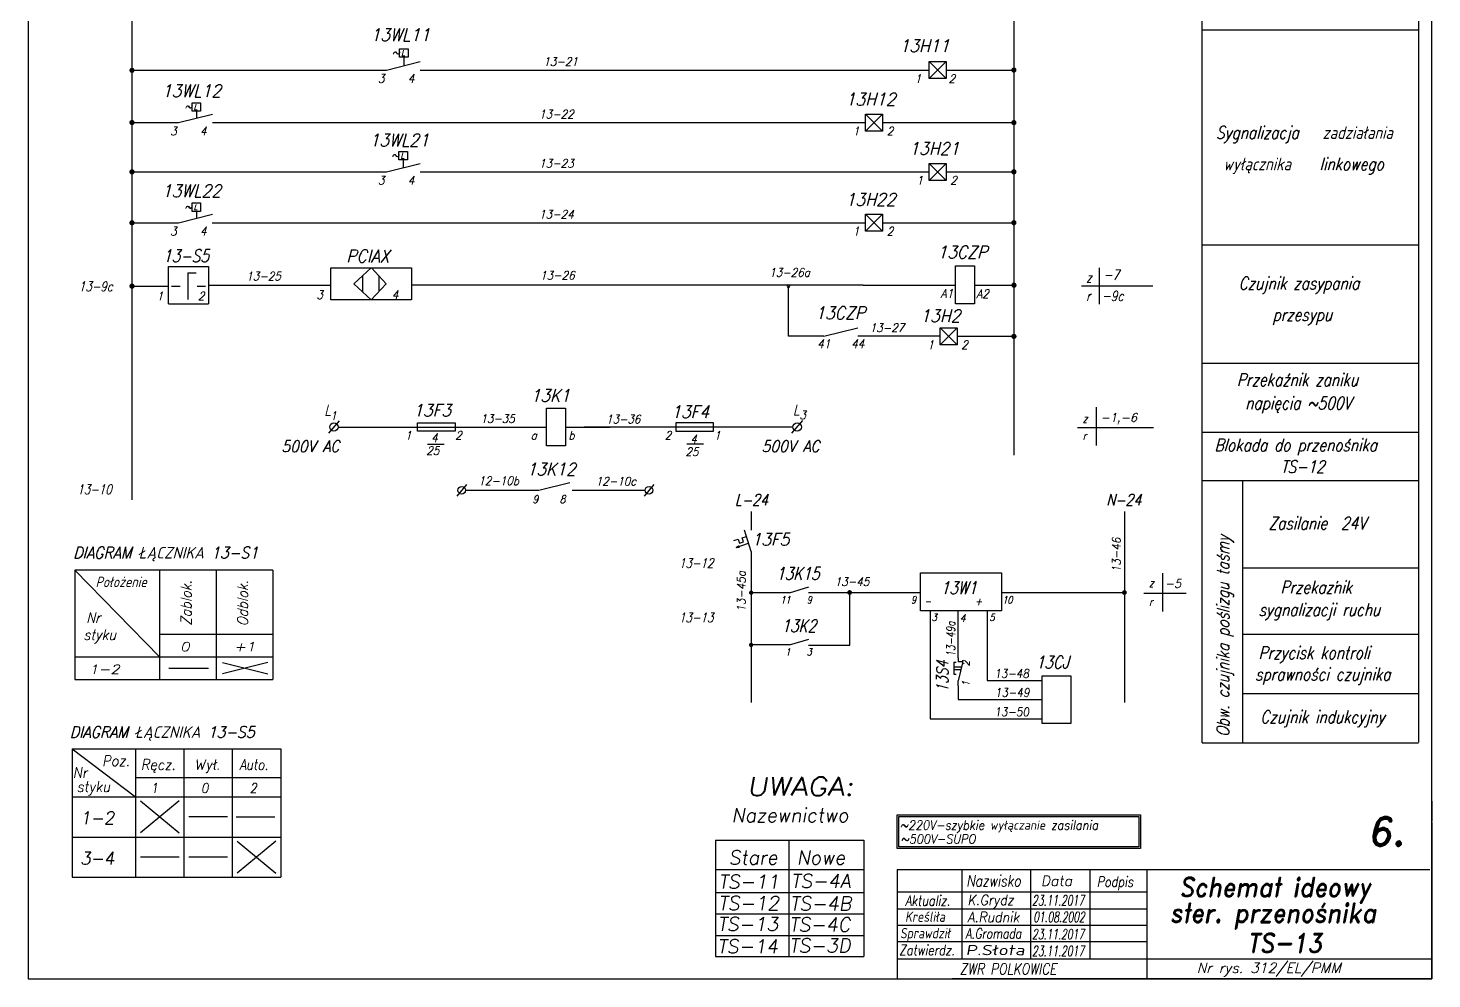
# Model space of a CAD drawing. Extents: x 0 to 1980, y 0 to 420.
# Drawn here: x 0 to 295, y 0 to 199.8 of the extents above; entities that cross this region are included whole.
import ezdxf
from ezdxf.enums import TextEntityAlignment as Align

# ---------------------------------------------------------------- set-up
doc = ezdxf.new("R2010")
doc.units = 0
doc.header["$MEASUREMENT"] = 0
doc.layers.get('0').update_dxf_attribs({"linetype": 'CONTINUOUS'})
doc.layers.add('LINIE', color=4, linetype='CONTINUOUS')
doc.layers.add('STYKI', color=4, linetype='CONTINUOUS')
doc.styles.add('ROMAND', font='romand', dxfattribs={"width": 0.9, "oblique": 15, "height": 3.5})
doc.styles.add('ROMANS', font='romans', dxfattribs={"width": 0.9, "oblique": 15, "height": 1.5})

msp = doc.modelspace()

# ---------------------------------------------------------------- linework, layer by layer
at = {"color": 7}
for p, q in [((21.83, 221.11), (21.83, 182.68)), ((246.7, 164.45), (246.7, 215.15)), ((292.21, 215.15), (292.21, 164.45)), ((207.16, 205.23), (207.16, 182.97)), ((246.7, 199.41), (292.21, 199.41)), ((78.97, 193.64), (78.97, 191.86)), ((192.9, 192.72), (189.34, 189.15)), ((189.34, 192.72), (192.9, 189.15)), ((21.83, 190.94), (75.29, 190.94)), ((82.42, 190.94), (189.34, 190.94)), ((192.9, 190.94), (207.16, 190.94)), ((192.9, 190.94), (195.58, 190.94)), ((35.36, 182.28), (35.36, 180.84)), ((175.97, 181.69), (179.54, 178.12)), ((179.54, 181.69), (175.97, 178.12)), ((21.83, 179.9), (31.63, 179.9)), ((38.76, 179.9), (175.08, 179.9)), ((168.85, 179.9), (172.41, 179.9)), ((172.41, 179.9), (175.97, 179.9)), ((179.54, 179.9), (189.34, 179.9)), ((189.34, 179.9), (207.16, 179.9)), ((78.83, 172.06), (78.83, 170.44)), ((192.9, 171.33), (189.34, 167.77)), ((189.34, 171.33), (192.9, 167.77)), ((21.83, 169.55), (75.29, 169.55)), ((82.42, 169.55), (189.34, 169.55)), ((192.9, 169.55), (207.16, 169.55)), ((192.9, 169.55), (195.58, 169.55)), ((246.7, 49.61), (246.7, 164.45)), ((292.21, 164.45), (292.21, 49.73)), ((35.36, 161.24), (35.36, 159.79)), ((179.54, 160.64), (175.97, 157.08)), ((175.97, 160.64), (179.54, 157.08)), ((21.83, 158.86), (31.63, 158.86)), ((38.71, 158.86), (175.08, 158.86)), ((168.85, 158.86), (172.41, 158.86)), ((172.41, 158.86), (175.97, 158.86)), ((179.54, 158.86), (189.34, 158.86)), ((189.34, 158.86), (189.34, 158.86)), ((189.34, 158.86), (207.16, 158.86)), ((246.7, 154.24), (292.21, 154.24)), ((21.83, 151.3), (21.83, 100.62)), ((207.16, 151.3), (207.16, 110.03)), ((29.51, 141.83), (29.51, 149.69)), ((29.51, 149.69), (37.88, 149.69)), ((33.56, 148.34), (33.56, 142.75)), ((33.56, 148.34), (35.34, 148.34)), ((37.88, 149.69), (37.88, 141.83)), ((194.88, 141.8), (194.88, 149.82)), ((194.88, 149.82), (198.89, 149.82)), ((198.89, 149.82), (198.89, 141.8)), ((225.08, 149.38), (225.08, 141.74)), ((21.89, 145.55), (29.51, 145.55)), ((30.17, 145.54), (31.95, 145.54)), ((35.51, 145.54), (37.29, 145.54)), ((37.86, 145.73), (63.63, 145.73)), ((175.48, 145.73), (179.05, 145.73)), ((179.05, 145.73), (194.88, 145.73)), ((221.37, 145.6), (236.33, 145.6)), ((29.51, 141.83), (37.88, 141.83)), ((198.89, 141.8), (194.88, 141.8)), ((195.21, 136.78), (191.65, 133.22)), ((191.65, 136.78), (195.21, 133.22)), ((191.65, 133.22), (191.65, 136.78)), ((191.65, 136.78), (195.21, 136.78)), ((195.21, 136.78), (195.21, 133.22)), ((195.21, 133.22), (191.65, 133.22)), ((246.7, 129.36), (292.21, 129.36)), ((224.43, 120.1), (224.43, 112.06)), ((65.38, 117.25), (63.12, 114.62)), ((65.14, 115.95), (108.97, 115.95)), ((112.93, 115.95), (122.34, 115.95)), ((160.73, 115.95), (116.89, 115.95)), ((162.71, 117.3), (160.45, 114.67)), ((220.53, 115.88), (236.48, 115.88)), ((83.94, 112.32), (87.46, 112.32)), ((141.93, 112.32), (138.41, 112.32)), ((246.7, 114.84), (292.21, 114.84)), ((92.16, 103.85), (90.1, 101.45)), ((131.49, 103.85), (129.44, 101.45)), ((246.7, 104.7), (292.21, 104.7)), ((255.23, 104.74), (255.23, 49.63)), ((91.94, 102.66), (107.33, 102.66)), ((114.33, 102.66), (129.68, 102.66)), ((148.33, 92.08), (149.19, 92.37)), ((148.77, 90.64), (151.4, 91.54)), ((149.19, 92.37), (149.48, 91.52)), ((149.48, 91.52), (150.33, 91.81)), ((150.04, 92.66), (150.97, 92.98)), ((150.33, 91.81), (150.04, 92.66)), ((148.77, 90.64), (149.32, 91.01)), ((148.77, 90.64), (149.34, 90.95)), ((148.77, 90.64), (149.36, 90.9)), ((148.77, 90.64), (149.39, 90.79)), ((148.77, 90.64), (149.41, 90.73)), ((148.77, 90.64), (149.43, 90.68)), ((149.32, 91.01), (149.43, 90.68)), ((9.82, 85.85), (9.82, 62.9)), ((51.4, 85.85), (9.82, 85.85)), ((9.82, 85.85), (27.64, 67.65)), ((27.64, 85.85), (27.64, 62.9)), ((39.52, 85.85), (39.52, 62.9)), ((51.4, 85.85), (51.4, 62.9)), ((255.23, 86.36), (292.21, 86.36)), ((238.39, 85.24), (238.39, 77.2)), ((275.26, 83.53), (274.95, 83.06)), ((160.03, 81.13), (151.93, 81.13)), ((164.01, 81.18), (178.63, 81.18)), ((172.71, 70.12), (172.71, 81.18)), ((178.63, 81.18), (187.54, 81.18)), ((204.54, 81.18), (230.39, 81.18)), ((234.49, 81.02), (243.36, 81.02)), ((189.54, 77.34), (189.54, 54.67)), ((195.47, 67.44), (195.47, 77.34)), ((201.54, 77.34), (201.54, 62.67)), ((27.64, 72.4), (51.4, 72.4)), ((255.23, 72.44), (292.21, 72.44)), ((160.03, 70.17), (151.93, 70.17)), ((164.01, 70.12), (172.71, 70.12)), ((9.82, 67.65), (51.4, 67.65)), ((194.53, 66.53), (195.03, 66.53)), ((194.54, 66.53), (194.54, 64.03)), ((194.54, 65.53), (196.16, 65.53)), ((194.54, 65.03), (196.03, 65.03)), ((196.44, 66.65), (195.43, 62.65)), ((195.47, 67.44), (195.47, 66.62)), ((195.47, 66.65), (196.44, 66.65)), ((9.82, 62.9), (51.4, 62.9)), ((194.54, 64.03), (195.04, 64.03)), ((195.43, 61.59), (195.43, 62.65)), ((201.54, 62.67), (213.09, 62.67)), ((195.43, 61.59), (195.43, 58.67)), ((255.23, 59.94), (292.21, 59.94)), ((195.43, 58.67), (213.09, 58.67)), ((189.54, 54.67), (213.09, 54.67)), ((9.26, 48.32), (9.26, 21.36)), ((22.59, 48.32), (22.59, 21.36)), ((32.75, 48.32), (32.75, 21.36)), ((42.92, 48.32), (42.92, 21.36)), ((53.08, 48.32), (53.08, 21.36)), ((246.7, 49.63), (292.21, 49.63)), ((210.67, 23.02), (210.67, 18.47)), ((223.12, 23.02), (223.12, 18.47)), ((182.61, 18.3), (235.06, 18.3)), ((210.67, 18.3), (210.67, 4.24)), ((223.12, 18.3), (223.12, 4.24)), ((182.61, 14.74), (235.06, 14.74)), ((182.61, 11.32), (235.06, 11.32)), ((182.61, 7.83), (235.06, 7.83)), ((0, 0), (295, 0)), ((194.21, 0), (194.21, 0)), ((194.21, 0), (194.21, 0))]:
    msp.add_line(p, q, dxfattribs=at)
for p, q in [((72.11, 149.42), (68.46, 146.04)), ((70.29, 147.73), (70.29, 144.35)), ((72.18, 149.42), (75.23, 146.04)), ((73.71, 147.73), (73.71, 144.39)), ((68.46, 146.04), (72.11, 142.66)), ((75.23, 146.04), (72.11, 142.66)), ((86.01, 145.73), (80.59, 145.73)), ((175.48, 145.73), (86.01, 145.73)), ((159.76, 135), (159.76, 145.57)), ((198.89, 145.73), (206.84, 145.73)), ((167.19, 135), (159.76, 135)), ((185.27, 135), (174.39, 135)), ((191.65, 135), (185.27, 135)), ((195.21, 135), (206.84, 135)), ((9.26, 48.32), (53.08, 48.32)), ((9.26, 48.32), (22.59, 38.25)), ((22.59, 42.31), (53.08, 42.31)), ((9.26, 38.25), (53.08, 38.25)), ((23.61, 37.4), (31.73, 30.66)), ((31.73, 37.4), (23.61, 30.66)), ((41.9, 34.03), (33.77, 34.03)), ((51.82, 34), (43.7, 34)), ((9.26, 29.81), (53.08, 29.81)), ((43.94, 28.96), (52.06, 22.21)), ((52.06, 28.96), (43.94, 22.21)), ((175.61, 29.16), (175.61, 4.68)), ((31.73, 25.58), (23.61, 25.58)), ((41.9, 25.58), (33.77, 25.58)), ((9.26, 21.36), (53.08, 21.36))]:
    msp.add_line(p, q)
at = {"lineweight": 25}
for p, q in [((144.42, 29.16), (175.61, 29.16)), ((144.42, 29.16), (144.42, 4.68)), ((159.87, 29.16), (159.87, 4.68)), ((144.42, 23.01), (175.61, 23.01)), ((144.42, 18.16), (175.61, 18.16)), ((144.42, 13.66), (175.61, 13.66)), ((144.42, 9.12), (175.61, 9.12)), ((144.42, 4.68), (175.61, 4.68))]:
    msp.add_line(p, q, dxfattribs=at)
at = {"color": 7}
for points in [[(78.08, 193.64), (78.08, 195.42), (79.87, 195.42), (79.87, 193.64)], [(189.34, 189.15), (189.34, 192.72), (192.9, 192.72), (192.9, 189.15)], [(34.47, 182.28), (34.47, 184.06), (36.25, 184.06), (36.25, 182.28)], [(175.97, 178.12), (175.97, 181.69), (179.54, 181.69), (179.54, 178.12)], [(77.94, 172.06), (77.94, 173.84), (79.72, 173.84), (79.72, 172.06)], [(189.34, 167.77), (189.34, 171.33), (192.9, 171.33), (192.9, 167.77)], [(34.47, 161.24), (34.47, 163.02), (36.25, 163.02), (36.25, 161.24)], [(175.97, 157.08), (175.97, 160.64), (179.54, 160.64), (179.54, 157.08)], [(108.97, 111.97), (108.97, 119.89), (112.93, 119.89), (112.93, 111.97)], [(81.86, 115.07), (81.86, 116.83), (89.78, 116.83), (89.78, 115.07)], [(144.01, 115.07), (144.01, 116.83), (136.09, 116.83), (136.09, 115.07)], [(187.54, 77.34), (187.54, 85.34), (204.54, 85.34), (204.54, 77.34)], [(213.09, 53.67), (213.09, 63.67), (219.09, 63.67), (219.09, 53.67)]]:
    msp.add_lwpolyline(points, close=True, dxfattribs=at)
for points, const_width in [([(21.56, 190.88, 1), (22.11, 190.88, 1)], 0.55), ([(206.88, 190.94, 1), (207.43, 190.94, 1)], 0.55), ([(21.56, 179.9, 1), (22.11, 179.9, 1)], 0.55), ([(206.88, 179.9, 1), (207.43, 179.9, 1)], 0.55), ([(21.56, 169.55, 1), (22.11, 169.55, 1)], 0.55), ([(206.88, 169.55, 1), (207.43, 169.55, 1)], 0.55), ([(21.56, 158.86, 1), (22.11, 158.86, 1)], 0.55), ([(206.88, 158.86, 1), (207.43, 158.86, 1)], 0.55), ([(21.57, 145.55, 1), (22.12, 145.55, 1)], 0.55), ([(206.89, 145.74, 1), (207.44, 145.74, 1)], 0.55), ([(206.89, 134.99, 1), (207.44, 134.99, 1)], 0.55), ([(151.71, 81.13, 1), (152.16, 81.13, 1)], 0.45), ([(172.38, 81.18, 1), (172.88, 81.18, 1)], 0.5), ([(230.14, 81.18, 1), (230.64, 81.18, 1)], 0.5), ([(151.71, 70.17, 1), (152.16, 70.17, 1)], 0.45)]:
    msp.add_lwpolyline(points, format="xyb", close=True, dxfattribs=dict(at, const_width=const_width))
msp.add_lwpolyline([(63.63, 149.42), (80.59, 149.42), (80.59, 142.66), (63.63, 142.66)], close=True)
for centre, radius in [((64.26, 115.95), 0.88), ((161.61, 115.95), 0.88), ((91.14, 102.66), 0.8), ((130.48, 102.66), 0.8)]:
    msp.add_circle(centre, radius, dxfattribs=at)
for start, end in [(0, 180), (180, 0)]:
    msp.add_arc((159.77, 145.55), 0.275, start, end, dxfattribs=at)
at = {"layer": 'LINIE', "color": 7}
for p, q in [((295, 37.37), (295, 33.16)), ((295, 32.88), (295, 0)), ((182.61, 23.02), (294.53, 23.02)), ((182.61, 23.02), (182.61, 0.07)), ((196.22, 23.02), (196.22, 18.3)), ((235.06, 22.99), (235.06, 0.05)), ((196.22, 18.3), (196.22, 4.24)), ((182.82, 4.24), (294.74, 4.24)), ((295, 0), (194.2, 0)), ((194.2, 0), (194.2, 0)), ((194.21, 0), (295, 0)), ((295, 0), (295, 0))]:
    msp.add_line(p, q, dxfattribs=at)
at = {"layer": 'STYKI', "color": 7}
for p, q in [((0, 420), (0, 0)), ((295, 0), (295, 420)), ((75.29, 190.94), (82.42, 192.72)), ((21.83, 184.44), (21.83, 151.44)), ((207.16, 184.44), (207.16, 151.44)), ((31.63, 179.9), (38.76, 181.69)), ((75.29, 169.55), (82.42, 171.33)), ((31.63, 158.86), (38.76, 160.64)), ((21.83, 151.44), (21.83, 151.3)), ((207.16, 151.44), (207.16, 151.3)), ((167.19, 135), (174.39, 136.8)), ((107.33, 102.66), (113.81, 104.28)), ((151.93, 98.18), (151.93, 94.26)), ((230.39, 98.18), (230.39, 88.27)), ((151.93, 89.76), (150.58, 94.26)), ((151.93, 89.76), (151.93, 88.27)), ((151.93, 88.27), (151.93, 73.62)), ((230.39, 88.27), (230.39, 58.08)), ((160.03, 81.13), (164.08, 82.35)), ((151.93, 77.08), (151.93, 58.08)), ((160.03, 70.17), (164.08, 71.38)), ((29.57, 65.28), (37.89, 65.28)), ((50.36, 66.46), (40.86, 64.09)), ((40.86, 66.46), (50.36, 64.09)), ((182.66, 27.42), (182.66, 34.46)), ((182.66, 34.46), (233.76, 34.46)), ((182.98, 27.74), (182.98, 34.14)), ((182.98, 34.14), (233.44, 34.14)), ((233.44, 34.14), (233.44, 27.74)), ((233.76, 34.46), (233.76, 27.42)), ((233.76, 27.42), (182.66, 27.42)), ((233.44, 27.74), (182.98, 27.74))]:
    msp.add_line(p, q, dxfattribs=at)

# ---------------------------------------------------------------- texts
at = {"color": 7}
for s, height, style, oblique, width, p in [('13WL11', 2.673, 'ROMAND', 15, 0.9, (71.95, 197.03)), ('~', 1.78, 'ROMANS', 15, 0.9, (76.43, 193.77)), ('L', 1.16, 'ROMANS', 15, 0.9, (78.42, 193.96)), ('  13H11', 2.673, 'ROMAND', 15, 0.9, (179.78, 194.7)), ('13-21', 1.782, 'ROMANS', 15, 0.9, (108.26, 191.83)), ('3    4', 1.782, 'ROMANS', 15, 0.9, (73.51, 188.26)), ('1    ', 1.782, 'ROMANS', 15, 0.9, (186.31, 188.23)), ('2', 1.78, 'ROMANS', 15, 0.9, (193.44, 188.23)), ('13WL12', 2.673, 'ROMAND', 15, 0.9, (28.07, 185.25)), ('13H12', 2.673, 'ROMAND', 15, 0.9, (171.77, 183.47)), ('~', 1.78, 'ROMANS', 15, 0.9, (32.82, 182.41)), ('L', 1.16, 'ROMANS', 15, 0.9, (34.81, 182.6)), ('13-22', 1.782, 'ROMANS', 15, 0.9, (107.37, 180.79)), ('3    4', 1.782, 'ROMANS', 15, 0.9, (29.85, 177.23)), ('13WL21', 2.673, 'ROMAND', 15, 0.9, (71.73, 174.9)), ('1    ', 1.782, 'ROMANS', 15, 0.9, (173.3, 177.23)), ('2', 1.78, 'ROMANS', 15, 0.9, (180.43, 177.23)), ('Sygnalizacja', 2.64, 'ROMANS', 15, 0.8, (249.61, 176.48)), ('zadziałania', 2.64, 'ROMANS', 15, 0.8, (272.01, 176.48)), ('13H21', 2.673, 'ROMAND', 15, 0.9, (185.14, 173.12)), ('~', 1.78, 'ROMANS', 15, 0.9, (76.29, 172.18)), ('L', 1.16, 'ROMANS', 15, 0.9, (78.28, 172.38)), ('13-23', 1.782, 'ROMANS', 15, 0.9, (107.37, 170.44)), ('wyłącznika', 2.64, 'ROMANS', 15, 0.8, (251.18, 169.88)), ('linkowego', 2.64, 'ROMANS', 15, 0.8, (271.38, 169.88)), ('3    4', 1.782, 'ROMANS', 15, 0.9, (73.51, 166.88)), ('1    ', 1.782, 'ROMANS', 15, 0.9, (186.67, 166.88)), ('2', 1.78, 'ROMANS', 15, 0.9, (193.79, 166.88)), ('13WL22', 2.673, 'ROMAND', 15, 0.9, (28.07, 164.21)), ('~', 1.78, 'ROMANS', 15, 0.9, (32.82, 161.36)), ('L', 1.16, 'ROMANS', 15, 0.9, (34.81, 161.56)), ('13H22', 2.673, 'ROMAND', 15, 0.9, (171.77, 162.42)), ('13-24', 1.782, 'ROMANS', 15, 0.9, (107.37, 159.75)), ('3    4', 1.782, 'ROMANS', 15, 0.9, (29.85, 156.19)), ('1    ', 1.782, 'ROMANS', 15, 0.9, (173.3, 156.19)), ('2', 1.78, 'ROMANS', 15, 0.9, (180.43, 156.19)), ('13CZP', 2.673, 'ROMAND', 15, 0.9, (191.05, 151.36)), ('13-S5', 2.673, 'ROMAND', 15, 0.8, (28.3, 150.58)), ('PCIAX', 2.673, 'ROMAND', 15, 0.9, (66.84, 150.53)), ('13-25', 1.782, 'ROMANS', 15, 0.9, (45.82, 146.76)), ('13-26', 1.782, 'ROMANS', 15, 0.9, (107.56, 146.91)), ('13-26a', 1.782, 'ROMANS', 15, 0.9, (155.71, 147.52)), ('z', 2.09, 'ROMANS', 15, 0.8, (222.33, 146.31)), ('-7', 2.09, 'ROMANS', 15, 0.8, (225.97, 146.9)), ('Czujnik zasypania', 2.64, 'ROMANS', 15, 0.8, (254.37, 144.83)), ('13-9c', 2, 'ROMANS', 15, 0.8, (10.64, 144.49)), ('3            4', 1.782, 'ROMANS', 15, 0.9, (60.59, 142.83)), ('A1', 1.782, 'ROMANS', 15, 0.9, (191.75, 143.1)), ('A2', 1.782, 'ROMANS', 15, 0.9, (199.26, 143.05)), ('1      2', 1.782, 'ROMANS', 15, 0.9, (27.02, 142.57)), ('r', 2.09, 'ROMANS', 15, 0.8, (222.33, 142.43)), ('-9c', 2.09, 'ROMANS', 15, 0.8, (225.61, 142.44)), ('13CZP', 2.673, 'ROMAND', 15, 0.9, (165.38, 138.57)), ('13H2', 2.673, 'ROMAND', 15, 0.9, (187.45, 137.98)), ('przesypu', 2.64, 'ROMANS', 15, 0.8, (261.49, 138.23)), ('13-27', 1.782, 'ROMANS', 15, 0.9, (176.83, 135.91)), ('41', 1.782, 'ROMANS', 15, 0.9, (165.83, 132.54)), ('44', 1.782, 'ROMANS', 15, 0.9, (172.96, 132.54)), ('1    ', 1.782, 'ROMANS', 15, 0.9, (188.97, 132.33)), ('2', 1.78, 'ROMANS', 15, 0.9, (196.1, 132.33)), ('Przekaźnik zaniku', 2.64, 'ROMANS', 15, 0.8, (254.01, 124.56)), ('13K1', 2.64, 'ROMAND', 15, 0.9, (105.61, 121.23)), ('napięcia ~500V', 2.64, 'ROMANS', 15, 0.8, (255.76, 119.66)), ('L', 2.2, 'ROMANS', 15, 0.9, (62.2, 118.4)), ('1', 1.76, 'ROMANS', 15, 0.9, (63.47, 117.44)), ('13F3', 2.64, 'ROMAND', 15, 0.9, (80.92, 118.14)), ('13-35', 1.76, 'ROMANS', 15, 0.9, (95.06, 116.83)), ('13-36', 1.76, 'ROMANS', 15, 0.9, (121.46, 116.72)), ('13F4', 2.64, 'ROMAND', 15, 0.9, (135.15, 117.84)), ('L', 2.2, 'ROMANS', 15, 0.9, (160.69, 118.42)), ('3', 1.76, 'ROMANS', 15, 0.9, (162.09, 117.58)), ('z', 1.76, 'ROMANS', 15, 0.8, (221.58, 116.85)), ('1', 1.76, 'ROMANS', 15, 0.9, (79.22, 113.31)), ('2', 1.76, 'ROMANS', 15, 0.9, (89.78, 113.31)), ('b', 1.76, 'ROMANS', 15, 0.9, (113.54, 113.31)), ('2', 1.76, 'ROMANS', 15, 0.9, (133.78, 113.32)), ('1', 1.76, 'ROMANS', 15, 0.9, (144.12, 113.32)), (' 500V AC', 2.376, 'ROMANS', 15, 0.9, (51.77, 110.72)), ('4', 1.76, 'ROMANS', 15, 0.9, (84.71, 112.79)), ('a', 1.76, 'ROMANS', 15, 0.9, (105.62, 113.31)), ('4', 1.76, 'ROMANS', 15, 0.9, (139.16, 112.56)), ('500V AC', 2.376, 'ROMANS', 15, 0.9, (154.14, 110.72)), ('r', 1.76, 'ROMANS', 15, 0.8, (221.58, 113.22)), ('Blokada do przenośnika', 2.64, 'ROMANS', 15, 0.8, (249.32, 110.85)), ('25', 1.76, 'ROMANS', 15, 0.9, (83.69, 110.09)), ('25', 1.76, 'ROMANS', 15, 0.9, (138.14, 109.86)), ('13K12', 2.64, 'ROMAND', 15, 0.9, (104.77, 105.76)), ('TS-12', 2.64, 'ROMANS', 15, 0.8, (263.2, 106.29)), ('13-10', 2, 'ROMANS', 15, 0.8, (10.32, 101.84)), ('12-10b', 1.78, 'ROMANS', 15, 0.9, (94.59, 103.76)), ('12-10c', 1.78, 'ROMANS', 15, 0.9, (119.27, 103.66)), ('9    8', 1.62, 'ROMANS', 15, 0.9, (105.98, 99.98)), ('L-24', 2.43, 'ROMAND', 15, 0.8, (148.53, 99.43)), ('N-24', 2.43, 'ROMAND', 15, 0.8, (226.56, 99.43)), ('Zasilanie  24V', 2.64, 'ROMANS', 15, 0.8, (260.67, 94.42)), ('13F5', 2.64, 'ROMAND', 15, 0.9, (152.01, 91.02)), ('13-12', 2, 'ROMANS', 15, 0.8, (136.74, 86.35)), ('13K15', 2.64, 'ROMAND', 15, 0.8, (157.17, 83.83)), ('Położenie', 2.2, 'ROMANS', 15, 0.8, (14.18, 82.31)), ('13-45', 1.78, 'ROMANS', 15, 0.9, (169.48, 82.56)), ('13W1', 2.64, 'ROMAND', 15, 0.8, (191.75, 80.83)), ('z', 1.76, 'ROMANS', 15, 0.8, (235.53, 82.3)), ('Przekaznik ', 2.64, 'ROMANS', 15, 0.8, (263.15, 80.97)), ('11', 1.5, 'ROMANS', 15, 0.8, (158.13, 78.88)), ('9', 1.5, 'ROMANS', 15, 0.8, (163.63, 78.88)), ('9', 1.5, 'ROMANS', 15, 0.8, (185.54, 78.88)), ('-         +', 1.5, 'ROMANS', 15, 0.9, (188.29, 78.55)), ('10', 1.5, 'ROMANS', 15, 0.8, (204.77, 78.88)), ('Nr', 2.2, 'ROMANS', 15, 0.9, (12.2, 74.78)), ('13-13', 2, 'ROMANS', 15, 0.8, (136.74, 74.93)), ('r', 1.76, 'ROMANS', 15, 0.8, (235.53, 78.36)), ('sygnalizacji ruchu ', 2.64, 'ROMANS', 15, 0.8, (258.57, 76.25)), ('13K2', 2.64, 'ROMAND', 15, 0.8, (158.28, 72.87)), ('3', 1.5, 'ROMANS', 15, 0.9, (189.82, 75.2)), ('5', 1.5, 'ROMANS', 15, 0.9, (201.97, 75.2)), ('styku', 2.2, 'ROMANS', 15, 0.9, (11.61, 71.22)), ('0', 1.9, 'ROMANS', 15, 1.2, (31.95, 68.84)), ('+1', 1.901, 'ROMANS', 15, 1.2, (43.23, 68.84)), ('1', 1.5, 'ROMANS', 15, 0.8, (159.13, 67.92)), ('3', 1.5, 'ROMANS', 15, 0.8, (163.63, 67.92)), ('Przycisk kontroli', 2.64, 'ROMANS', 15, 0.8, (258.57, 67.21)), ('1-2', 1.901, 'ROMANS', 15, 1.2, (12.79, 64.09)), ('13-48', 1.78, 'ROMANS', 10, 0.9, (203.07, 63.26)), ('13CJ', 2.64, 'ROMAND', 15, 0.8, (211.73, 65.21)), ('sprawności czujnika', 2.64, 'ROMANS', 15, 0.8, (257.84, 62.69)), ('13-49', 1.78, 'ROMANS', 10, 0.9, (203.19, 59.27)), ('13-50', 1.78, 'ROMANS', 10, 0.9, (203.07, 55.21)), ('Czujnik indukcyjny', 2.64, 'ROMANS', 15, 0.8, (258.93, 53.74)), ('Nr', 2.253, 'ROMAND', 10, 0.9, (9.43, 42.22)), ('Poz.', 2.253, 'ROMAND', 10, 0.9, (15.57, 44.7)), ('Ręcz.', 2.253, 'ROMAND', 10, 0.9, (23.72, 43.9)), ('Wył.', 2.253, 'ROMAND', 10, 0.9, (34.91, 43.9)), ('Auto.', 2.253, 'ROMAND', 10, 0.8, (44.43, 43.9)), ('styku', 2.253, 'ROMAND', 10, 0.9, (10.24, 39.27)), ('1', 2.03, 'ROMAND', 10, 0.9, (25.78, 39.07)), ('0', 2.03, 'ROMAND', 10, 0.9, (36.34, 39.07)), ('2', 2.03, 'ROMAND', 10, 0.9, (46.55, 39.07)), ('1-2', 2.66, 'ROMANS', 10, 0.95, (10.97, 32.5)), ('~220V-szybkie wyłączanie zasilania', 1.92, 'ROMAND', 10, 0.9, (183.18, 31.35)), ('~500V-SUPO', 1.92, 'ROMAND', 10, 0.9, (183.35, 28.45)), ('3-4', 2.66, 'ROMANS', 10, 0.95, (10.97, 24.01)), ('Nazwisko', 2.366, 'ROMANS', 10, 0.8, (197.18, 19.42)), ('Podpis', 2.156, 'ROMANS', 10, 0.8, (224.6, 19.35)), ('Aktualiz.', 2.156, 'ROMANS', 10, 0.8, (184.29, 15.38)), ('K.Grydz', 2.156, 'ROMANS', 10, 0.9, (197.41, 15.5)), ('Kreśliła', 2.156, 'ROMANS', 10, 0.8, (184.29, 11.99)), ('A.Rudnik', 2.156, 'ROMANS', 10, 0.9, (197.41, 11.92)), ('Sprawdził', 2.156, 'ROMANS', 10, 0.8, (183.22, 8.53)), ('Zatwierdz.', 2.156, 'ROMANS', 10, 0.8, (183.04, 4.97)), ('ZWR POLKOWICE', 2.3177, 'ROMANS', 10, 0.8, (195.79, 0.93))]:
    msp.add_text(s, height=height, dxfattribs=dict(at, style=style, oblique=oblique, width=width)).set_placement(p)
at = {"color": 7, "style": 'ROMANS'}
for s, height, oblique, p in [('-1,-6', 1.76, 15, (225.34, 117.07)), ('-5', 1.76, 15, (238.84, 82.19)), ('4', 1.5, 15, (195.76, 75.05)), ('Nazewnictwo', 2.9294, 10, (147.83, 32.93)), ('Stare', 2.929, 10, (147.21, 24.07)), ('Nowe', 2.929, 10, (161.54, 24.05)), ('TS-11', 2.929, 10, (145.04, 18.97)), ('TS-4A', 2.929, 10, (160.27, 19.11)), ('Data', 2.156, 10, (212.86, 19.53)), ('TS-12', 2.929, 10, (145.02, 14.43)), ('TS-4B', 2.929, 10, (160.06, 14.39)), ('TS-13', 2.929, 10, (144.83, 10.07)), ('TS-4C', 2.929, 10, (159.89, 9.95)), ('TS-14', 2.929, 10, (144.79, 5.38)), ('TS-3D', 2.929, 10, (159.89, 5.55)), ('Nr rys. 312/EL/PMM', 2.128, 15, (245.56, 1.25))]:
    msp.add_text(s, height=height, dxfattribs=dict(at, oblique=oblique)).set_placement(p)
at = {"color": 7}
for s, height, style, oblique, width, p in [('13-46', 1.78, 'ROMANS', 10, 0.9, (229.58, 85.46)), ('Obw. czujnika poślizgu taśmy', 2.64, 'ROMANS', 15, 0.8, (252.41, 50.87)), ('13-45a', 1.78, 'ROMANS', 10, 0.9, (150.76, 77.16)), ('Zablok.', 2.2, 'ROMANS', 15, 0.9, (34.32, 74.22)), ('Odblok.', 2.2, 'ROMANS', 15, 0.9, (46.2, 74.06)), ('13-49a', 1.78, 'ROMANS', 10, 0.78, (194.79, 67.7)), ('13S4', 2.43, 'ROMAND', 15, 0.8, (193.31, 60.25)), ('1   2', 1.5, 'ROMANS', 15, 0.9, (197.82, 61.41))]:
    msp.add_text(s, height=height, rotation=90, dxfattribs=dict(at, style=style, oblique=oblique, width=width)).set_placement(p)
at = {"color": 7, "lineweight": 35, "style": 'ROMANS', "oblique": 10, "width": 1.2}
msp.add_text('UWAGA:', height=3.867, dxfattribs=at).set_placement((151.02, 38.51))
at = {"color": 7, "lineweight": 40, "style": 'ROMAND', "oblique": 10}
for s, height, width, p in [('6.', 6, 0.99, (281.45, 27.98)), ('Schemat ideowy', 4, 0.9, (241.92, 17.28)), ('ster. przenośnika', 4, 0.9, (239.94, 11.88)), ('TS-13', 4, 0.9, (256.15, 5.53))]:
    msp.add_text(s, height=height, dxfattribs=dict(at, width=width)).set_placement(p)
at = {"color": 7, "style": 'ROMANS', "oblique": 10}
for s, width, p, p2 in [('23.11.2017', 0.603672, (210.97, 15.41), (221.94, 15.41)), ('01.08.2002', 0.59515, (211.23, 11.94), (222.05, 11.94)), ('A.Gromada', 0.698309, (196.97, 8.48), (208.73, 8.48)), ('23.11.2017', 0.603672, (210.97, 8.32), (221.94, 8.32)), ('P.Słota', 1.118051, (197.03, 4.98), (209.43, 4.98)), ('23.11.2017', 0.603672, (210.97, 4.78), (221.94, 4.78))]:
    msp.add_text(s, height=2.156, dxfattribs=dict(at, width=width)).set_placement(p, p2, align=Align.FIT)
at = {"layer": 'STYKI', "color": 7, "style": 'ROMANS', "oblique": 15, "width": 0.9}
for s, p in [('DIAGRAM ŁĄCZNIKA 13-S1', (9.48, 88.32)), ('DIAGRAM ŁĄCZNIKA 13-S5', (8.74, 50.64))]:
    msp.add_text(s, height=2.42, dxfattribs=at).set_placement(p)

doc.saveas('drawing.dxf')
